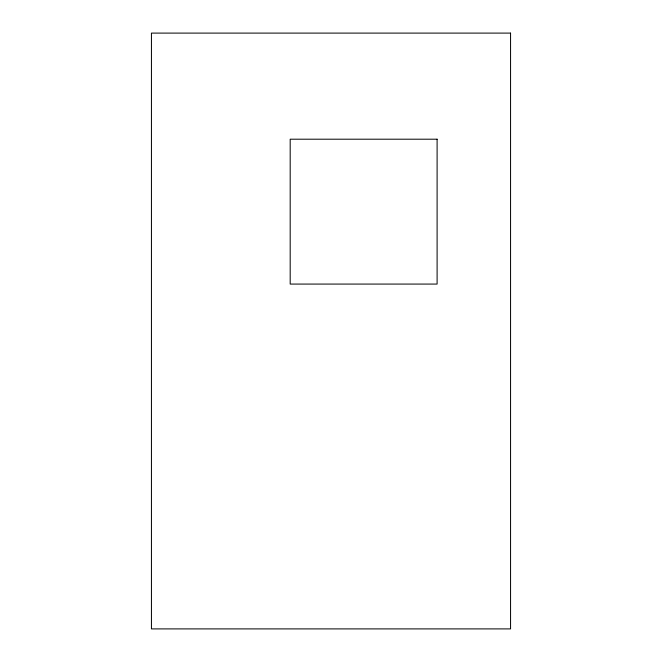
<?xml version="1.0" encoding="UTF-8"?>
<svg xmlns="http://www.w3.org/2000/svg" width="662" height="662" viewBox="0 0 662 662"><rect width="100%" height="100%" fill="white"/><g stroke="black" fill="none" stroke-linecap="round" stroke-linejoin="round"><path stroke-width="0.99" d="M510.559 33.1L151.441 33.1L151.441 628.9L510.559 628.9L510.559 33.1M437.102 139.202L290.188 139.202L290.188 284.072L437.102 284.072L437.102 139.202"/></g></svg>
